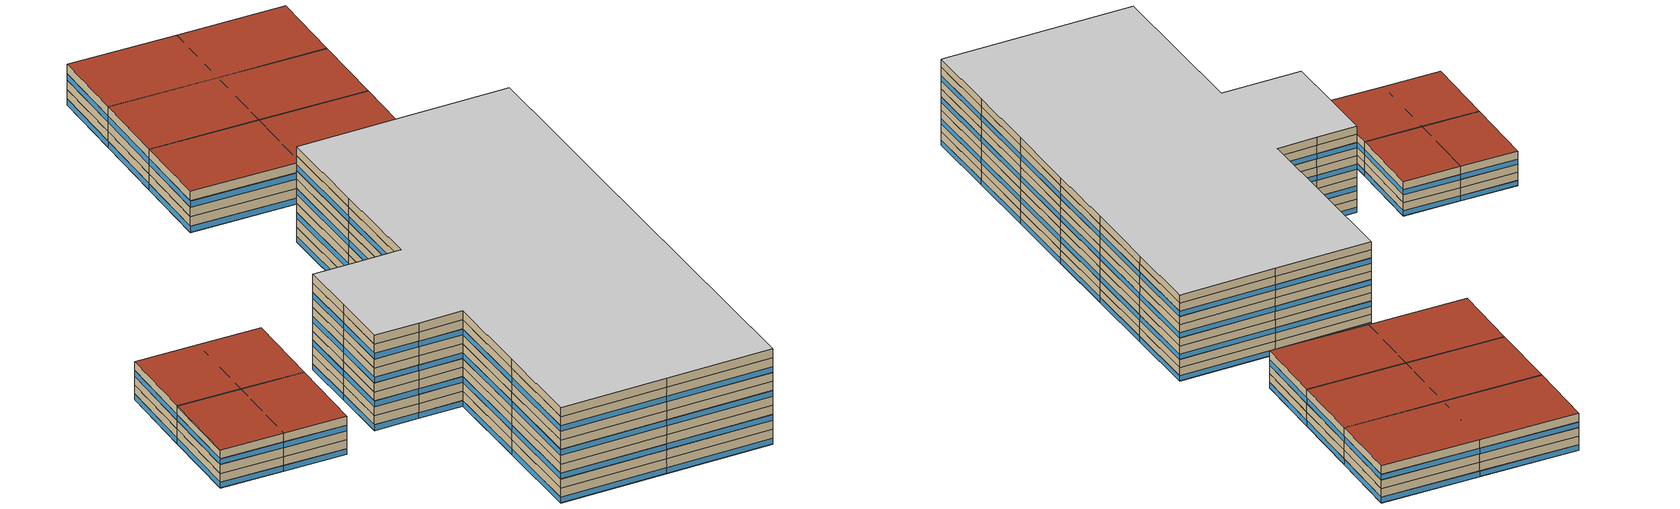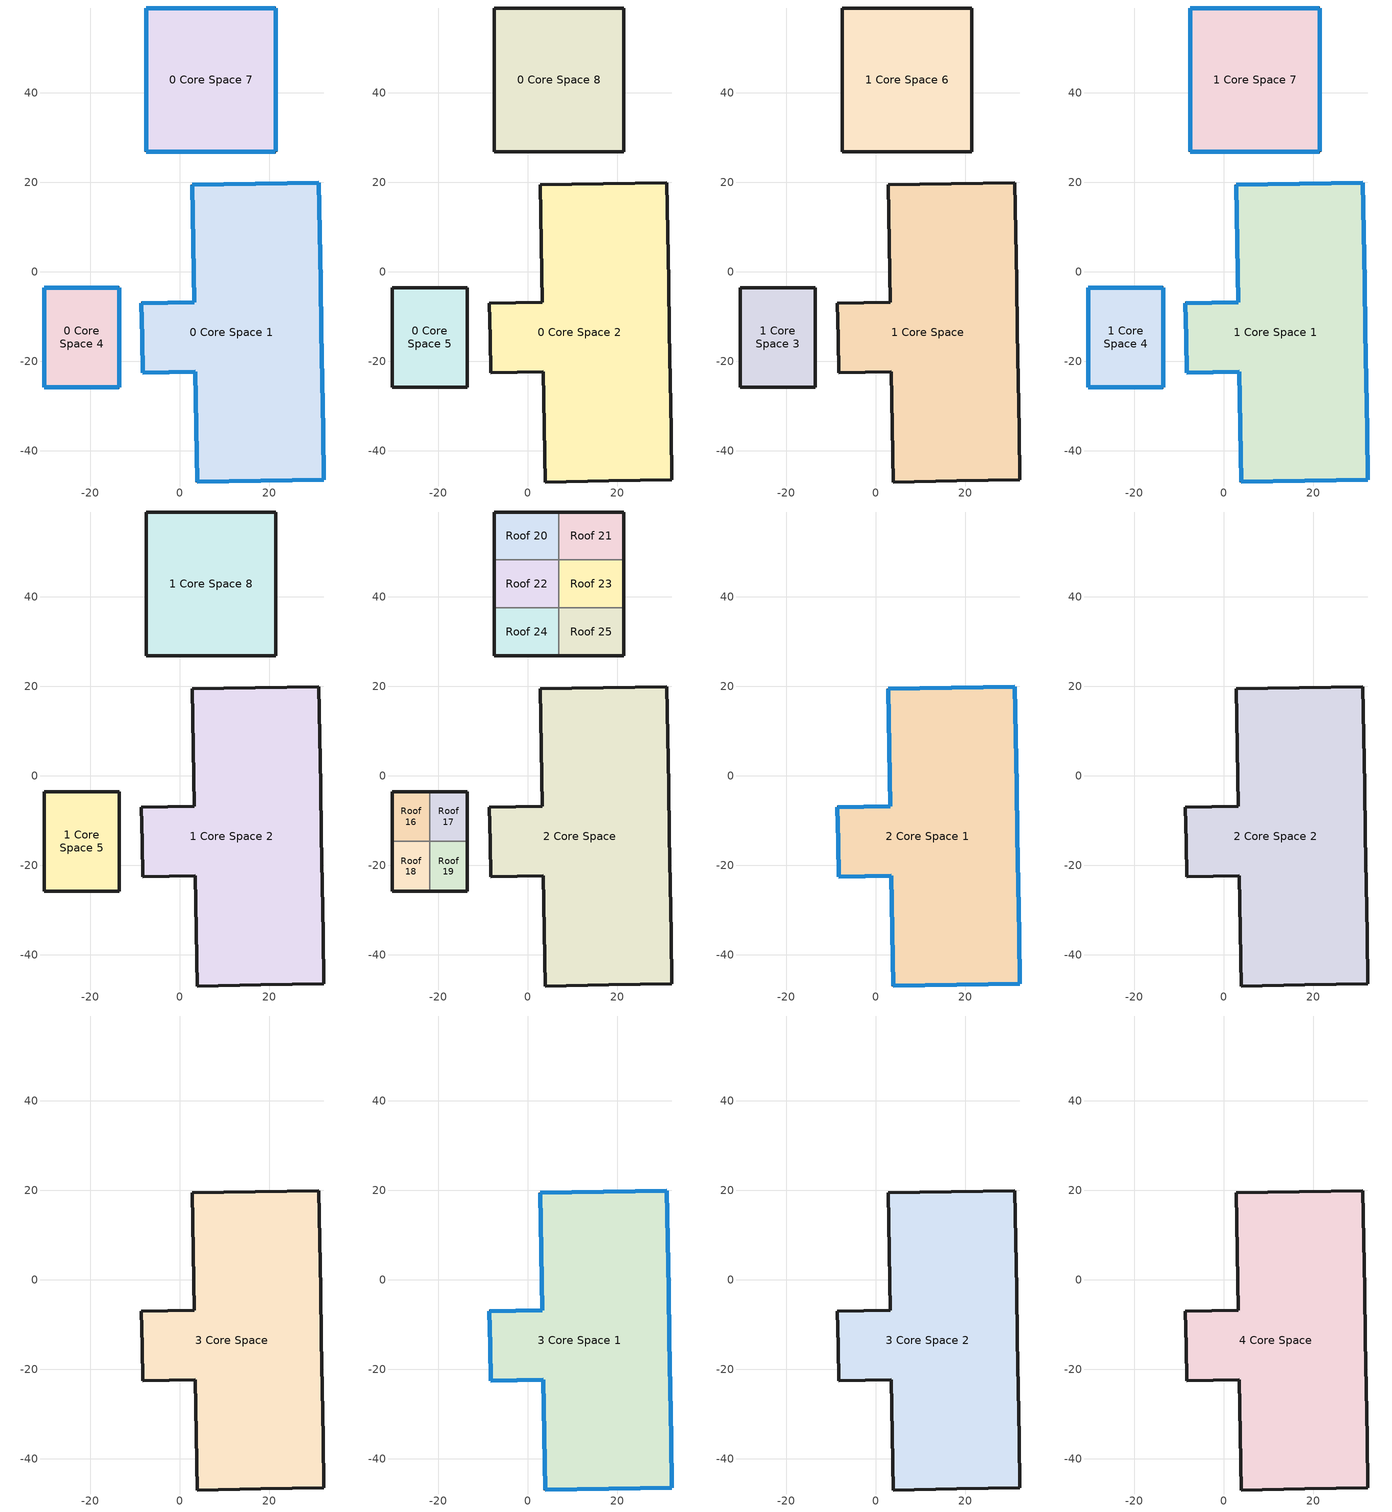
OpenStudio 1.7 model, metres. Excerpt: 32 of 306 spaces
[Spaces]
0 Core Space 1
 floor to 0 Core Space: 31.05,19.92 31.24,8.86 31.43,-2.21 31.62,-13.27 31.82,-24.34 32.01,-35.4 32.2,-46.47 18.04,-46.71 3.88,-46.95 3.67,-34.65 3.46,-22.34 -2.44,-22.44 -8.33,-22.54 -8.46,-14.78 -8.6,-7.03 -2.7,-6.93 3.19,-6.82 2.96,6.3 2.73,19.43 16.89,19.68 z1.24
 wall outside: 31.24,8.86 31.05,19.92 16.89,19.68 2.73,19.43 2.96,6.3 3.19,-6.82 -2.7,-6.93 -8.6,-7.03 -8.46,-14.78 -8.33,-22.54 -2.44,-22.44 3.46,-22.34 3.67,-34.65 3.88,-46.95 18.04,-46.71 32.2,-46.47 32.01,-35.4 31.82,-24.34 31.62,-13.27 31.43,-2.21 31.24,8.86 z1.24:2.06
 window: 3.16,-6.82 -2.68,-6.93 / 31.24,8.88 31.05,19.89 / -8.46,-14.81 -8.33,-22.52 / 32.01,-35.38 31.82,-24.36 / 3.91,-46.95 18.01,-46.71 / 3.46,-22.36 3.67,-34.62 / 32.2,-46.44 32.01,-35.43 / 2.73,19.41 2.96,6.33 / 3.67,-34.67 3.88,-46.93 / -2.73,-6.93 -8.57,-7.03 / 31.81,-24.31 31.62,-13.3 / 16.87,19.67 2.76,19.43 / -8.3,-22.54 -2.46,-22.44 / 31.02,19.92 16.92,19.68 / 31.43,-2.18 31.24,8.83 / -8.59,-7.05 -8.46,-14.76 / 2.96,6.28 3.19,-6.8 / 31.62,-13.25 31.43,-2.23 / -2.41,-22.44 3.43,-22.34 / 18.07,-46.71 32.17,-46.47 z1.26:2.03
0 Core Space 4
 floor to 0 Core Space 3: -30.37,-3.51 -21.98,-3.51 -13.6,-3.51 -13.6,-14.65 -13.6,-25.79 -21.98,-25.79 -30.37,-25.79 -30.37,-14.65 z1.22
 wall outside: -21.98,-3.51 -30.37,-3.51 -30.37,-14.65 -30.37,-25.79 -21.98,-25.79 -13.6,-25.79 -13.6,-14.65 -13.6,-3.51 -21.98,-3.51 z1.22:2.03
 window: -13.6,-14.62 -13.6,-3.54 / -13.6,-25.76 -13.6,-14.67 / -30.37,-14.67 -30.37,-25.76 / -30.34,-25.79 -22.01,-25.79 / -22.01,-3.51 -30.34,-3.51 / -30.37,-3.54 -30.37,-14.62 / -13.62,-3.51 -21.96,-3.51 / -21.96,-25.79 -13.62,-25.79 z1.24:2
0 Core Space 7
 floor to 0 Core Space 6: -7.53,58.98 6.92,58.98 21.38,58.98 21.38,48.28 21.38,37.59 21.38,26.89 6.92,26.89 -7.53,26.89 -7.53,37.59 -7.53,48.28 z1.31
 wall outside: 6.92,58.98 -7.53,58.98 -7.53,48.28 -7.53,37.59 -7.53,26.89 6.92,26.89 21.38,26.89 21.38,37.59 21.38,48.28 21.38,58.98 6.92,58.98 z1.31:2.19
 window: -7.53,58.95 -7.53,48.31 / -7.53,37.56 -7.53,26.92 / -7.5,26.89 6.9,26.89 / 21.38,37.62 21.38,48.26 / -7.53,48.26 -7.53,37.62 / 21.38,26.92 21.38,37.56 / 21.35,58.98 6.95,58.98 / 21.38,48.31 21.38,58.95 / 6.9,58.98 -7.5,58.98 / 6.95,26.89 21.35,26.89 z1.34:2.15
0 Core Space 2
 floor to 0 Core Space 1: 31.05,19.92 31.24,8.86 31.43,-2.21 31.62,-13.27 31.82,-24.34 32.01,-35.4 32.2,-46.47 18.04,-46.71 3.88,-46.95 3.67,-34.65 3.46,-22.34 -2.44,-22.44 -8.33,-22.54 -8.46,-14.78 -8.6,-7.03 -2.7,-6.93 3.19,-6.82 2.96,6.3 2.73,19.43 16.89,19.68 z2.06
 wall outside: 31.24,8.86 31.05,19.92 16.89,19.68 2.73,19.43 2.96,6.3 3.19,-6.82 -2.7,-6.93 -8.6,-7.03 -8.46,-14.78 -8.33,-22.54 -2.44,-22.44 3.46,-22.34 3.67,-34.65 3.88,-46.95 18.04,-46.71 32.2,-46.47 32.01,-35.4 31.82,-24.34 31.62,-13.27 31.43,-2.21 31.24,8.86 z2.06:3.3
0 Core Space 5
 floor to 0 Core Space 4: -30.37,-3.51 -21.98,-3.51 -13.6,-3.51 -13.6,-14.65 -13.6,-25.79 -21.98,-25.79 -30.37,-25.79 -30.37,-14.65 z2.03
 wall outside: -21.98,-3.51 -30.37,-3.51 -30.37,-14.65 -30.37,-25.79 -21.98,-25.79 -13.6,-25.79 -13.6,-14.65 -13.6,-3.51 -21.98,-3.51 z2.03:3.25
0 Core Space 8
 floor to 0 Core Space 7: -7.53,58.98 6.92,58.98 21.38,58.98 21.38,48.28 21.38,37.59 21.38,26.89 6.92,26.89 -7.53,26.89 -7.53,37.59 -7.53,48.28 z2.19
 wall outside: 6.92,58.98 -7.53,58.98 -7.53,48.28 -7.53,37.59 -7.53,26.89 6.92,26.89 21.38,26.89 21.38,37.59 21.38,48.28 21.38,58.98 6.92,58.98 z2.19:3.5
1 Core Space
 floor to 0 Core Space 2: 31.05,19.92 31.24,8.86 31.43,-2.21 31.62,-13.27 31.82,-24.34 32.01,-35.4 32.2,-46.47 18.04,-46.71 3.88,-46.95 3.67,-34.65 3.46,-22.34 -2.44,-22.44 -8.33,-22.54 -8.46,-14.78 -8.6,-7.03 -2.7,-6.93 3.19,-6.82 2.96,6.3 2.73,19.43 16.89,19.68 z3.3
 wall outside: 31.24,8.86 31.05,19.92 16.89,19.68 2.73,19.43 2.96,6.3 3.19,-6.82 -2.7,-6.93 -8.6,-7.03 -8.46,-14.78 -8.33,-22.54 -2.44,-22.44 3.46,-22.34 3.67,-34.65 3.88,-46.95 18.04,-46.71 32.2,-46.47 32.01,-35.4 31.82,-24.34 31.62,-13.27 31.43,-2.21 31.24,8.86 z3.3:4.54
1 Core Space 3
 floor to 0 Core Space 5: -30.37,-3.51 -21.98,-3.51 -13.6,-3.51 -13.6,-14.65 -13.6,-25.79 -21.98,-25.79 -30.37,-25.79 -30.37,-14.65 z3.25
 wall outside: -21.98,-3.51 -30.37,-3.51 -30.37,-14.65 -30.37,-25.79 -21.98,-25.79 -13.6,-25.79 -13.6,-14.65 -13.6,-3.51 -21.98,-3.51 z3.25:4.47
1 Core Space 6
 floor to 0 Core Space 8: -7.53,58.98 6.92,58.98 21.38,58.98 21.38,48.28 21.38,37.59 21.38,26.89 6.92,26.89 -7.53,26.89 -7.53,37.59 -7.53,48.28 z3.5
 wall outside: 6.92,58.98 -7.53,58.98 -7.53,48.28 -7.53,37.59 -7.53,26.89 6.92,26.89 21.38,26.89 21.38,37.59 21.38,48.28 21.38,58.98 6.92,58.98 z3.5:4.81
1 Core Space 1
 floor to 1 Core Space: 31.05,19.92 31.24,8.86 31.43,-2.21 31.62,-13.27 31.82,-24.34 32.01,-35.4 32.2,-46.47 18.04,-46.71 3.88,-46.95 3.67,-34.65 3.46,-22.34 -2.44,-22.44 -8.33,-22.54 -8.46,-14.78 -8.6,-7.03 -2.7,-6.93 3.19,-6.82 2.96,6.3 2.73,19.43 16.89,19.68 z4.54
 wall outside: 31.24,8.86 31.05,19.92 16.89,19.68 2.73,19.43 2.96,6.3 3.19,-6.82 -2.7,-6.93 -8.6,-7.03 -8.46,-14.78 -8.33,-22.54 -2.44,-22.44 3.46,-22.34 3.67,-34.65 3.88,-46.95 18.04,-46.71 32.2,-46.47 32.01,-35.4 31.82,-24.34 31.62,-13.27 31.43,-2.21 31.24,8.86 z4.54:5.36
 window: 2.73,19.41 2.96,6.33 / 31.43,-2.18 31.24,8.83 / 32.01,-35.38 31.82,-24.36 / 2.96,6.28 3.19,-6.8 / 18.07,-46.71 32.17,-46.47 / 16.87,19.67 2.76,19.43 / -8.59,-7.05 -8.46,-14.76 / 3.67,-34.67 3.88,-46.93 / 31.62,-13.25 31.43,-2.23 / 3.46,-22.36 3.67,-34.62 / 3.91,-46.95 18.01,-46.71 / 32.2,-46.44 32.01,-35.43 / 3.16,-6.82 -2.68,-6.93 / -2.73,-6.93 -8.57,-7.03 / 31.24,8.88 31.05,19.89 / -8.46,-14.81 -8.33,-22.52 / -2.41,-22.44 3.43,-22.34 / 31.81,-24.31 31.62,-13.3 / -8.3,-22.54 -2.46,-22.44 / 31.02,19.92 16.92,19.68 z4.56:5.33
1 Core Space 4
 floor to 1 Core Space 3: -30.37,-3.51 -21.98,-3.51 -13.6,-3.51 -13.6,-14.65 -13.6,-25.79 -21.98,-25.79 -30.37,-25.79 -30.37,-14.65 z4.47
 wall outside: -21.98,-3.51 -30.37,-3.51 -30.37,-14.65 -30.37,-25.79 -21.98,-25.79 -13.6,-25.79 -13.6,-14.65 -13.6,-3.51 -21.98,-3.51 z4.47:5.28
 window: -22.01,-3.51 -30.34,-3.51 / -30.37,-14.67 -30.37,-25.76 / -30.34,-25.79 -22.01,-25.79 / -13.62,-3.51 -21.96,-3.51 / -13.6,-14.62 -13.6,-3.54 / -21.96,-25.79 -13.62,-25.79 / -13.6,-25.76 -13.6,-14.67 / -30.37,-3.54 -30.37,-14.62 z4.49:5.25
1 Core Space 7
 floor to 1 Core Space 6: -7.53,58.98 6.92,58.98 21.38,58.98 21.38,48.28 21.38,37.59 21.38,26.89 6.92,26.89 -7.53,26.89 -7.53,37.59 -7.53,48.28 z4.81
 wall outside: 6.92,58.98 -7.53,58.98 -7.53,48.28 -7.53,37.59 -7.53,26.89 6.92,26.89 21.38,26.89 21.38,37.59 21.38,48.28 21.38,58.98 6.92,58.98 z4.81:5.69
 window: 21.38,26.92 21.38,37.56 / -7.53,37.56 -7.53,26.92 / -7.5,26.89 6.9,26.89 / 6.9,58.98 -7.5,58.98 / -7.53,48.26 -7.53,37.62 / 21.35,58.98 6.95,58.98 / 6.95,26.89 21.35,26.89 / -7.53,58.95 -7.53,48.31 / 21.38,37.62 21.38,48.26 / 21.38,48.31 21.38,58.95 z4.84:5.65
1 Core Space 2
 floor to 1 Core Space 1: 31.05,19.92 31.24,8.86 31.43,-2.21 31.62,-13.27 31.82,-24.34 32.01,-35.4 32.2,-46.47 18.04,-46.71 3.88,-46.95 3.67,-34.65 3.46,-22.34 -2.44,-22.44 -8.33,-22.54 -8.46,-14.78 -8.6,-7.03 -2.7,-6.93 3.19,-6.82 2.96,6.3 2.73,19.43 16.89,19.68 z5.36
 wall outside: 31.24,8.86 31.05,19.92 16.89,19.68 2.73,19.43 2.96,6.3 3.19,-6.82 -2.7,-6.93 -8.6,-7.03 -8.46,-14.78 -8.33,-22.54 -2.44,-22.44 3.46,-22.34 3.67,-34.65 3.88,-46.95 18.04,-46.71 32.2,-46.47 32.01,-35.4 31.82,-24.34 31.62,-13.27 31.43,-2.21 31.24,8.86 z5.36:6.6
1 Core Space 5
 floor to 1 Core Space 4: -30.37,-3.51 -21.98,-3.51 -13.6,-3.51 -13.6,-14.65 -13.6,-25.79 -21.98,-25.79 -30.37,-25.79 -30.37,-14.65 z5.28
 wall outside: -21.98,-3.51 -30.37,-3.51 -30.37,-14.65 -30.37,-25.79 -21.98,-25.79 -13.6,-25.79 -13.6,-14.65 -13.6,-3.51 -21.98,-3.51 z5.28:6.5
 roof outside: -30.37,-14.65 -30.37,-25.79 -21.98,-25.79 -13.6,-25.79 -13.6,-14.65 -13.6,-3.51 -21.98,-3.51 -30.37,-3.51 z6.5
1 Core Space 8
 floor to 1 Core Space 7: -7.53,58.98 6.92,58.98 21.38,58.98 21.38,48.28 21.38,37.59 21.38,26.89 6.92,26.89 -7.53,26.89 -7.53,37.59 -7.53,48.28 z5.69
 wall outside: 6.92,58.98 -7.53,58.98 -7.53,48.28 -7.53,37.59 -7.53,26.89 6.92,26.89 21.38,26.89 21.38,37.59 21.38,48.28 21.38,58.98 6.92,58.98 z5.69:7
 roof outside: -7.53,48.28 -7.53,37.59 -7.53,26.89 6.92,26.89 21.38,26.89 21.38,37.59 21.38,48.28 21.38,58.98 6.92,58.98 -7.53,58.98 z7
2 Core Space
 floor to 1 Core Space 2: 31.05,19.92 31.24,8.86 31.43,-2.21 31.62,-13.27 31.82,-24.34 32.01,-35.4 32.2,-46.47 18.04,-46.71 3.88,-46.95 3.67,-34.65 3.46,-22.34 -2.44,-22.44 -8.33,-22.54 -8.46,-14.78 -8.6,-7.03 -2.7,-6.93 3.19,-6.82 2.96,6.3 2.73,19.43 16.89,19.68 z6.6
 wall outside: 31.24,8.86 31.05,19.92 16.89,19.68 2.73,19.43 2.96,6.3 3.19,-6.82 -2.7,-6.93 -8.6,-7.03 -8.46,-14.78 -8.33,-22.54 -2.44,-22.44 3.46,-22.34 3.67,-34.65 3.88,-46.95 18.04,-46.71 32.2,-46.47 32.01,-35.4 31.82,-24.34 31.62,-13.27 31.43,-2.21 31.24,8.86 z6.6:7.84
Roof 16
 floor ground: -30.37,-3.51 -21.98,-3.51 -21.98,-14.65 -30.37,-14.65 z6.4
 wall outside: -21.98,-3.51 -30.37,-3.51 -30.37,-14.65 z6.4:6.5
 wall to Roof 17: -21.98,-14.65 -21.98,-3.51 z6.4:6.5
 wall to Roof 18: -30.37,-14.65 -21.98,-14.65 z6.4:6.5
 roof outside: -30.37,-14.65 -21.98,-14.65 -21.98,-3.51 -30.37,-3.51 z6.5
Roof 17
 floor ground: -21.98,-3.51 -13.6,-3.51 -13.6,-14.65 -21.98,-14.65 z6.4
 wall outside: -13.6,-14.65 -13.6,-3.51 -21.98,-3.51 z6.4:6.5
 wall to Roof 19: -21.98,-14.65 -13.6,-14.65 z6.4:6.5
 roof outside: -21.98,-14.65 -13.6,-14.65 -13.6,-3.51 -21.98,-3.51 z6.5
Roof 18
 floor ground: -30.37,-14.65 -21.98,-14.65 -21.98,-25.79 -30.37,-25.79 z6.4
 wall outside: -30.37,-14.65 -30.37,-25.79 -21.98,-25.79 z6.4:6.5
 wall to Roof 19: -21.98,-25.79 -21.98,-14.65 z6.4:6.5
 roof outside: -30.37,-25.79 -21.98,-25.79 -21.98,-14.65 -30.37,-14.65 z6.5
Roof 19
 floor ground: -21.98,-14.65 -13.6,-14.65 -13.6,-25.79 -21.98,-25.79 z6.4
 wall outside: -21.98,-25.79 -13.6,-25.79 -13.6,-14.65 z6.4:6.5
 roof outside: -21.98,-25.79 -13.6,-25.79 -13.6,-14.65 -21.98,-14.65 z6.5
Roof 20
 floor ground: -7.53,58.98 6.92,58.98 6.92,48.28 -7.53,48.28 z6.9
 wall outside: 6.92,58.98 -7.53,58.98 -7.53,48.28 z6.9:7
 wall to Roof 21: 6.92,48.28 6.92,58.98 z6.9:7
 wall to Roof 22: -7.53,48.28 6.92,48.28 z6.9:7
 roof outside: -7.53,48.28 6.92,48.28 6.92,58.98 -7.53,58.98 z7
Roof 21
 floor ground: 6.92,58.98 21.38,58.98 21.38,48.28 6.92,48.28 z6.9
 wall outside: 21.38,48.28 21.38,58.98 6.92,58.98 z6.9:7
 wall to Roof 23: 6.92,48.28 21.38,48.28 z6.9:7
 roof outside: 6.92,48.28 21.38,48.28 21.38,58.98 6.92,58.98 z7
Roof 22
 floor ground: -7.53,48.28 6.92,48.28 6.92,37.59 -7.53,37.59 z6.9
 wall outside: -7.53,48.28 -7.53,37.59 z6.9:7
 wall to Roof 23: 6.92,37.59 6.92,48.28 z6.9:7
 wall to Roof 24: -7.53,37.59 6.92,37.59 z6.9:7
 roof outside: -7.53,37.59 6.92,37.59 6.92,48.28 -7.53,48.28 z7
Roof 23
 floor ground: 6.92,48.28 21.38,48.28 21.38,37.59 6.92,37.59 z6.9
 wall outside: 21.38,37.59 21.38,48.28 z6.9:7
 wall to Roof 25: 6.92,37.59 21.38,37.59 z6.9:7
 roof outside: 6.92,37.59 21.38,37.59 21.38,48.28 6.92,48.28 z7
Roof 24
 floor ground: -7.53,37.59 6.92,37.59 6.92,26.9 -7.53,26.9 z6.9
 wall outside: -7.53,37.59 -7.53,26.9 6.92,26.9 z6.9:7
 wall to Roof 25: 6.92,26.9 6.92,37.59 z6.9:7
 roof outside: -7.53,26.9 6.92,26.9 6.92,37.59 -7.53,37.59 z7
Roof 25
 floor ground: 6.92,37.59 21.38,37.59 21.38,26.9 6.92,26.9 z6.9
 wall outside: 6.92,26.9 21.38,26.9 21.38,37.59 z6.9:7
 roof outside: 6.92,26.9 21.38,26.9 21.38,37.59 6.92,37.59 z7
2 Core Space 1
 floor to 2 Core Space: 31.05,19.92 31.24,8.86 31.43,-2.21 31.62,-13.27 31.82,-24.34 32.01,-35.4 32.2,-46.47 18.04,-46.71 3.88,-46.95 3.67,-34.65 3.46,-22.34 -2.44,-22.44 -8.33,-22.54 -8.46,-14.78 -8.6,-7.03 -2.7,-6.93 3.19,-6.82 2.96,6.3 2.73,19.43 16.89,19.68 z7.84
 wall outside: 31.24,8.86 31.05,19.92 16.89,19.68 2.73,19.43 2.96,6.3 3.19,-6.82 -2.7,-6.93 -8.6,-7.03 -8.46,-14.78 -8.33,-22.54 -2.44,-22.44 3.46,-22.34 3.67,-34.65 3.88,-46.95 18.04,-46.71 32.2,-46.47 32.01,-35.4 31.82,-24.34 31.62,-13.27 31.43,-2.21 31.24,8.86 z7.84:8.66
 window: 31.81,-24.31 31.62,-13.3 / 18.07,-46.71 32.17,-46.47 / 31.62,-13.25 31.43,-2.23 / 3.46,-22.36 3.67,-34.62 / -8.59,-7.05 -8.46,-14.76 / 2.73,19.41 2.96,6.33 / 3.67,-34.67 3.88,-46.93 / 2.96,6.28 3.19,-6.8 / -2.41,-22.44 3.43,-22.34 / -8.3,-22.54 -2.46,-22.44 / 3.91,-46.95 18.01,-46.71 / 32.2,-46.44 32.01,-35.43 / -8.46,-14.81 -8.33,-22.52 / 16.87,19.67 2.76,19.43 / 31.24,8.88 31.05,19.89 / 31.02,19.92 16.92,19.68 / -2.73,-6.93 -8.57,-7.03 / 3.16,-6.82 -2.68,-6.93 / 31.43,-2.18 31.24,8.83 / 32.01,-35.38 31.82,-24.36 z7.86:8.63
2 Core Space 2
 floor to 2 Core Space 1: 31.05,19.92 31.24,8.86 31.43,-2.21 31.62,-13.27 31.82,-24.34 32.01,-35.4 32.2,-46.47 18.04,-46.71 3.88,-46.95 3.67,-34.65 3.46,-22.34 -2.44,-22.44 -8.33,-22.54 -8.46,-14.78 -8.6,-7.03 -2.7,-6.93 3.19,-6.82 2.96,6.3 2.73,19.43 16.89,19.68 z8.66
 wall outside: 31.24,8.86 31.05,19.92 16.89,19.68 2.73,19.43 2.96,6.3 3.19,-6.82 -2.7,-6.93 -8.6,-7.03 -8.46,-14.78 -8.33,-22.54 -2.44,-22.44 3.46,-22.34 3.67,-34.65 3.88,-46.95 18.04,-46.71 32.2,-46.47 32.01,-35.4 31.82,-24.34 31.62,-13.27 31.43,-2.21 31.24,8.86 z8.66:9.9
3 Core Space
 floor to 2 Core Space 2: 31.05,19.92 31.24,8.86 31.43,-2.21 31.62,-13.27 31.82,-24.34 32.01,-35.4 32.2,-46.47 18.04,-46.71 3.88,-46.95 3.67,-34.65 3.46,-22.34 -2.44,-22.44 -8.33,-22.54 -8.46,-14.78 -8.6,-7.03 -2.7,-6.93 3.19,-6.82 2.96,6.3 2.73,19.43 16.89,19.68 z9.9
 wall outside: 31.24,8.86 31.05,19.92 16.89,19.68 2.73,19.43 2.96,6.3 3.19,-6.82 -2.7,-6.93 -8.6,-7.03 -8.46,-14.78 -8.33,-22.54 -2.44,-22.44 3.46,-22.34 3.67,-34.65 3.88,-46.95 18.04,-46.71 32.2,-46.47 32.01,-35.4 31.82,-24.34 31.62,-13.27 31.43,-2.21 31.24,8.86 z9.9:11.14
3 Core Space 1
 floor to 3 Core Space: 31.05,19.92 31.24,8.86 31.43,-2.21 31.62,-13.27 31.82,-24.34 32.01,-35.4 32.2,-46.47 18.04,-46.71 3.88,-46.95 3.67,-34.65 3.46,-22.34 -2.44,-22.44 -8.33,-22.54 -8.46,-14.78 -8.6,-7.03 -2.7,-6.93 3.19,-6.82 2.96,6.3 2.73,19.43 16.89,19.68 z11.14
 wall outside: 31.24,8.86 31.05,19.92 16.89,19.68 2.73,19.43 2.96,6.3 3.19,-6.82 -2.7,-6.93 -8.6,-7.03 -8.46,-14.78 -8.33,-22.54 -2.44,-22.44 3.46,-22.34 3.67,-34.65 3.88,-46.95 18.04,-46.71 32.2,-46.47 32.01,-35.4 31.82,-24.34 31.62,-13.27 31.43,-2.21 31.24,8.86 z11.14:11.96
 window: 32.2,-46.44 32.01,-35.43 / -2.41,-22.44 3.43,-22.34 / -8.59,-7.05 -8.46,-14.76 / 2.96,6.28 3.19,-6.8 / 16.87,19.67 2.76,19.43 / 3.91,-46.95 18.01,-46.71 / -8.3,-22.54 -2.46,-22.44 / 2.73,19.41 2.96,6.33 / 32.01,-35.38 31.82,-24.36 / 3.16,-6.82 -2.68,-6.93 / 31.02,19.92 16.92,19.68 / -8.46,-14.81 -8.33,-22.52 / 31.62,-13.25 31.43,-2.23 / 3.67,-34.67 3.88,-46.93 / 31.81,-24.31 31.62,-13.3 / 31.43,-2.18 31.24,8.83 / 3.46,-22.36 3.67,-34.62 / -2.73,-6.93 -8.57,-7.03 / 18.07,-46.71 32.17,-46.47 / 31.24,8.88 31.05,19.89 z11.16:11.93
3 Core Space 2
 floor to 3 Core Space 1: 31.05,19.92 31.24,8.86 31.43,-2.21 31.62,-13.27 31.82,-24.34 32.01,-35.4 32.2,-46.47 18.04,-46.71 3.88,-46.95 3.67,-34.65 3.46,-22.34 -2.44,-22.44 -8.33,-22.54 -8.46,-14.78 -8.6,-7.03 -2.7,-6.93 3.19,-6.82 2.96,6.3 2.73,19.43 16.89,19.68 z11.96
 wall outside: 31.24,8.86 31.05,19.92 16.89,19.68 2.73,19.43 2.96,6.3 3.19,-6.82 -2.7,-6.93 -8.6,-7.03 -8.46,-14.78 -8.33,-22.54 -2.44,-22.44 3.46,-22.34 3.67,-34.65 3.88,-46.95 18.04,-46.71 32.2,-46.47 32.01,-35.4 31.82,-24.34 31.62,-13.27 31.43,-2.21 31.24,8.86 z11.96:13.2
4 Core Space
 floor to 3 Core Space 2: 31.05,19.92 31.24,8.86 31.43,-2.21 31.62,-13.27 31.82,-24.34 32.01,-35.4 32.2,-46.47 18.04,-46.71 3.88,-46.95 3.67,-34.65 3.46,-22.34 -2.44,-22.44 -8.33,-22.54 -8.46,-14.78 -8.6,-7.03 -2.7,-6.93 3.19,-6.82 2.96,6.3 2.73,19.43 16.89,19.68 z13.2
 wall outside: 31.24,8.86 31.05,19.92 16.89,19.68 2.73,19.43 2.96,6.3 3.19,-6.82 -2.7,-6.93 -8.6,-7.03 -8.46,-14.78 -8.33,-22.54 -2.44,-22.44 3.46,-22.34 3.67,-34.65 3.88,-46.95 18.04,-46.71 32.2,-46.47 32.01,-35.4 31.82,-24.34 31.62,-13.27 31.43,-2.21 31.24,8.86 z13.2:14.44
 ceiling to 4 Core Space 1: 16.89,19.68 2.73,19.43 2.96,6.3 3.19,-6.82 -2.7,-6.93 -8.6,-7.03 -8.46,-14.78 -8.33,-22.54 -2.44,-22.44 3.46,-22.34 3.67,-34.65 3.88,-46.95 18.04,-46.71 32.2,-46.47 32.01,-35.4 31.82,-24.34 31.62,-13.27 31.43,-2.21 31.24,8.86 31.05,19.92 z14.44
[Building]
Building 1: North Axis {deg}=0; Default Construction Set=MyConsturction
[Construction]
ASHRAE 90.1-2004 ExtWall Mass ClimateZone 6: 1IN Stucco, 8IN CONCRETE HW RefBldg, Mass NonRes Wall Insulation-1.69, 1/2IN Gypsum
Interior Window: Clear 3mm
Interior Partition: G05 25mm wood
Exterior Door: F08 Metal surface, I01 25mm insulation board
ASHRAE 90.1-2004 ExtWindow ClimateZone 4-6: Fixed Window 3.24/0.39/0.31
[Material] Thermal Absorptance=0.9
Name | Roughness | Thickness {m} | Conductivity {W/m-K} | Density {kg/m3} | Specific Heat {J/kg-K} | Solar Absorptance | Visible Absorptance
1IN Stucco | Smooth | 0.0253 | 0.6918 | 1858 | 837 | 0.92 | 0.92
8IN CONCRETE HW RefBldg | Rough | 0.2032 | 1.311 | 2240 | 836.8 | 0.7 | 0.7
Mass NonRes Wall Insulation-1.69 | MediumRough | 0.0623673 | 0.049 | 265 | 836.8 | 0.7 | 0.7
1/2IN Gypsum | Smooth | 0.0127 | 0.16 | 784.9 | 830 | 0.4 | 0.4
G05 25mm wood | MediumSmooth | 0.0254 | 0.15 | 608 | 1630 | 0.5 | 0.5
F08 Metal surface | Smooth | 0.0008 | 45.28 | 7824 | 500 | 0.7 | 0.7
I01 25mm insulation board | MediumRough | 0.0254 | 0.03 | 43 | 1210 | 0.6 | 0.6
[WindowMaterial:SimpleGlazingSystem]
Fixed Window 3.24/0.39/0.31: U-Factor {W/m2-K}=3.23646; Solar Heat Gain Coefficient=0.39; Visible Transmittance=0.31
[WindowMaterial:Glazing]
Clear 3mm: Optical Data Type=SpectralAverage; Thickness {m}=0.003; Solar Transmittance at Normal Incidence=0.837; Front Side Solar Reflectance at Normal Incidence=0.075; Back Side Solar Reflectance at Normal Incidence=0; Visible Transmittance at Normal Incidence=0.898; Front Side Visible Reflectance at Normal Incidence=0.081; Back Side Visible Reflectance at Normal Incidence=0; Infrared Transmittance at Normal Incidence=0; Front Side Infrared Hemispherical Emissivity=0.84; Back Side Infrared Hemispherical Emissivity=0.84; Conductivity {W/m-K}=0.9; Dirt Correction Factor for Solar and Visible Transmittance=1; Solar Diffusing=No
[DefaultConstructionSet]
MyConsturction: Default Exterior Surface Constructions=Default Surface Constructions 1; Default Interior Surface Constructions=Default Surface Constructions 1; Default Ground Contact Surface Constructions=Default Surface Constructions 1; Default Exterior SubSurface Constructions=Default Sub Surface Constructions 1; Default Interior SubSurface Constructions=Default Sub Surface Constructions 1; Interior Partition Construction=Interior Partition
[DefaultSurfaceConstructions]
Default Surface Constructions 1: Floor Construction=ASHRAE 90.1-2004 ExtWall Mass ClimateZone 6; Wall Construction=ASHRAE 90.1-2004 ExtWall Mass ClimateZone 6; Roof Ceiling Construction=ASHRAE 90.1-2004 ExtWall Mass ClimateZone 6
[DefaultSubSurfaceConstructions]
Default Sub Surface Constructions 1: Fixed Window Construction=ASHRAE 90.1-2004 ExtWindow ClimateZone 4-6; Operable Window Construction=ASHRAE 90.1-2004 ExtWindow ClimateZone 4-6; Door Construction=Exterior Door; Glass Door Construction=ASHRAE 90.1-2004 ExtWindow ClimateZone 4-6; Skylight Construction=ASHRAE 90.1-2004 ExtWindow ClimateZone 4-6; Tubular Daylight Dome Construction=Interior Window; Tubular Daylight Diffuser Construction=Interior Window
[BuildingStory]
Name | Nominal Z Coordinate {m} | Nominal Floor to Floor Height {m}
Cell:Story 2 | 1.2375 | 0.825
Cell:Story 3 | 2.0625 | 1.2375
Cell:Story 4 | 3.3 | 1.2375
Cell:Story 5 | 4.5375 | 0.825
Cell:Story 6 | 5.3625 | 1.2375
Cell:Story 7 | 6.6 | 1.2375
Cell:Story 8 | 7.8375 | 0.825
Cell:Story 9 | 8.6625 | 1.2375
Cell:Story 10 | 9.9 | 1.2375
Cell:Story 11 | 11.1375 | 0.825
Cell:Story 12 | 11.9625 | 1.2375
Cell:Story 13 | 13.2 | 1.2375
Aux:Story 2 | 1.21875 | 0.8125
Aux:Story 3 | 2.03125 | 1.21875
Aux:Story 4 | 3.25 | 1.21875
Aux:Story 5 | 4.46875 | 0.8125
Aux:Story 6 | 5.28125 | 1.21875
Patux:Story 2 | 1.3125 | 0.875
Patux:Story 3 | 2.1875 | 1.3125
Patux:Story 4 | 3.5 | 1.3125
Patux:Story 5 | 4.8125 | 0.875
Patux:Story 6 | 5.6875 | 1.3125
[Space]
Name | Building Story | Thermal Zone
0 Core Space 1 | Cell:Story 2 | Thermal Zone 18
0 Core Space 2 | Cell:Story 3 | Thermal Zone 19
1 Core Space | Cell:Story 4 | Thermal Zone 21
1 Core Space 1 | Cell:Story 5 | Thermal Zone 1
1 Core Space 2 | Cell:Story 6 | Thermal Zone 13
2 Core Space | Cell:Story 7 | Thermal Zone 6
2 Core Space 1 | Cell:Story 8 | Thermal Zone 20
2 Core Space 2 | Cell:Story 9 | Thermal Zone 5
3 Core Space | Cell:Story 10 | Thermal Zone 15
3 Core Space 1 | Cell:Story 11 | Thermal Zone 17
3 Core Space 2 | Cell:Story 12 | Thermal Zone 11
4 Core Space | Cell:Story 13 | Thermal Zone 9
0 Core Space 4 | Aux:Story 2 | Thermal Zone 41
0 Core Space 5 | Aux:Story 3 | Thermal Zone 42
1 Core Space 3 | Aux:Story 4 | Thermal Zone 43
1 Core Space 4 | Aux:Story 5 | Thermal Zone 44
1 Core Space 5 | Aux:Story 6 | Thermal Zone 45
Roof 16 |  | Thermal Zone 47
Roof 17 |  | Thermal Zone 49
Roof 18 |  | Thermal Zone 48
Roof 19 |  | Thermal Zone 50
0 Core Space 7 | Patux:Story 2 | Thermal Zone 55
0 Core Space 8 | Patux:Story 3 | Thermal Zone 52
1 Core Space 6 | Patux:Story 4 | Thermal Zone 51
1 Core Space 7 | Patux:Story 5 | Thermal Zone 53
1 Core Space 8 | Patux:Story 6 | Thermal Zone 56
Roof 20 |  | Thermal Zone 57
Roof 21 |  | Thermal Zone 59
Roof 22 |  | Thermal Zone 62
Roof 23 |  | Thermal Zone 58
Roof 24 |  | Thermal Zone 60
Roof 25 |  | Thermal Zone 61
[ThermalZone] Use Ideal Air Loads=No
Thermal Zone 1; Thermal Zone 5; Thermal Zone 6; Thermal Zone 9; Thermal Zone 11; Thermal Zone 13; Thermal Zone 15; Thermal Zone 17; Thermal Zone 18; Thermal Zone 19; Thermal Zone 20; Thermal Zone 21; Thermal Zone 41; Thermal Zone 42; Thermal Zone 43; Thermal Zone 44; Thermal Zone 45; Thermal Zone 47; Thermal Zone 48; Thermal Zone 49; Thermal Zone 50; Thermal Zone 51; Thermal Zone 52; Thermal Zone 53; Thermal Zone 55; Thermal Zone 56; Thermal Zone 57; Thermal Zone 58; Thermal Zone 59; Thermal Zone 60; Thermal Zone 61; Thermal Zone 62
